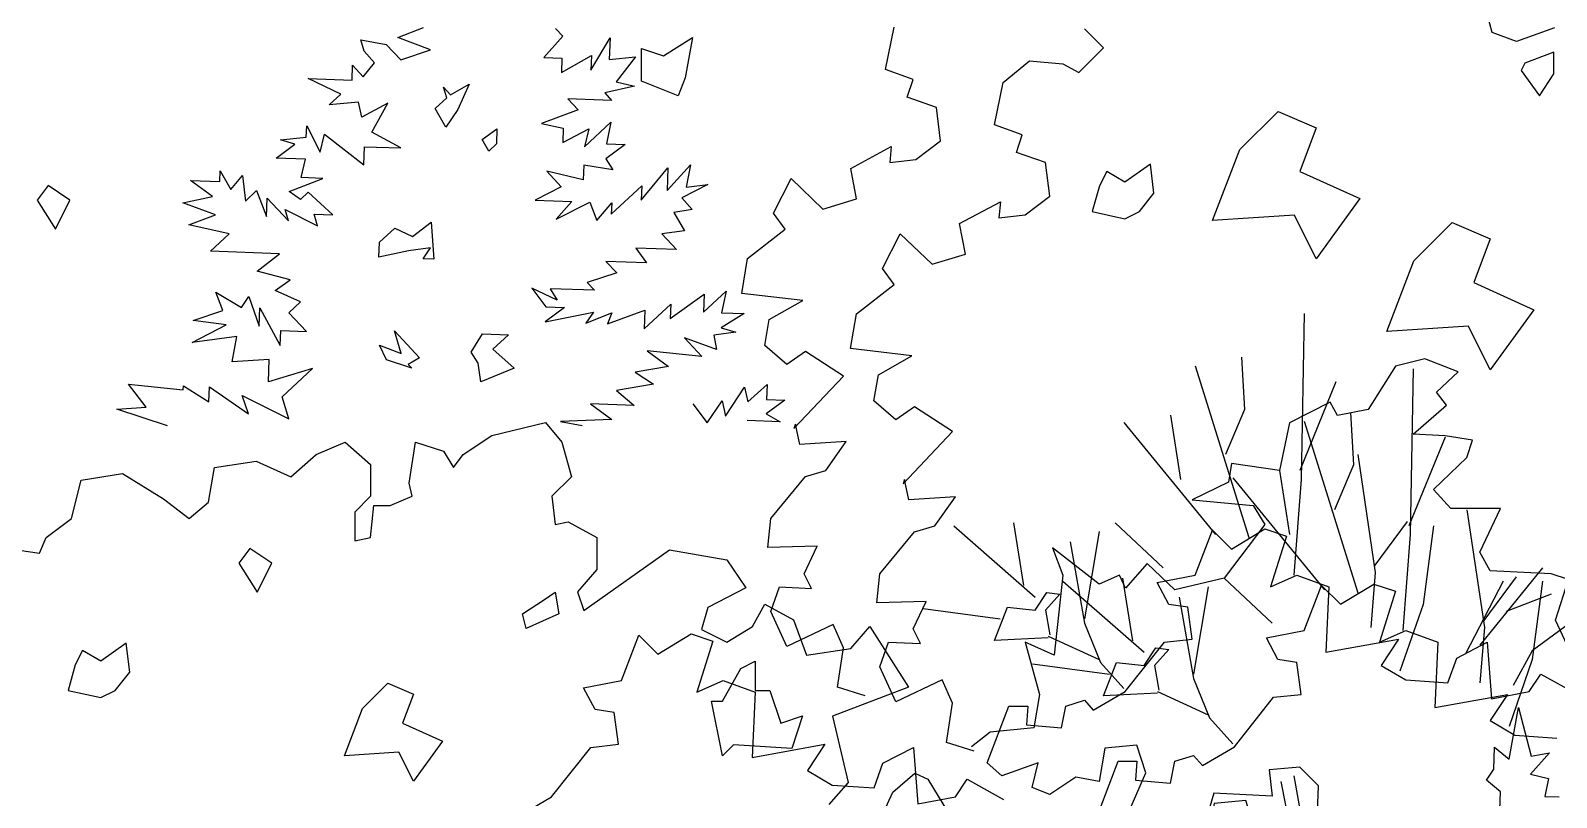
# Model space of a CAD drawing. Header units: inches. Extents: x -11 to 128, y 7 to 56.
# Drawn here: x 17.0814 to 17.5786, y 23.1139 to 23.3637 of the extents above; entities that cross this region are included whole.
import ezdxf

# ---------------------------------------------------------------- set-up
doc = ezdxf.new("R2010")
doc.units = ezdxf.units.IN
doc.header["$MEASUREMENT"] = 0
doc.layers.add('CAY', color=94, linetype='Continuous')
doc.layers.add('CAY-3', color=61, linetype='Continuous')
picture_1 = doc.add_image_def('image1.jpg', size_in_pixel=(1680, 1093))

# ---------------------------------------------------------------- blocks, each defined once
blk = doc.blocks.new('A$C76451831')
at = {"layer": 'CAY'}
for p, q in [((4614, 1577.4), (4632.8, 1584.5)), ((4728.4, 1583.8), (4733.7, 1578.2)), ((4587.2, 1575.6), (4605.7, 1572.3)), ((4589.7, 1567.4), (4587.2, 1575.6)), ((4637.7, 1568.4), (4614, 1577.4)), ((4733.7, 1578.2), (4720, 1562.8)), ((4754.1, 1553.5), (4768.1, 1577)), ((4768.1, 1577), (4767.5, 1561.2)), ((4597.1, 1559), (4589.7, 1567.4)), ((4605.7, 1572.3), (4616.2, 1561)), ((4616.2, 1561), (4637.7, 1568.4)), ((4720, 1562.8), (4733.1, 1562.4)), ((4732.8, 1552), (4754.5, 1564.3)), ((4733.1, 1562.4), (4732.8, 1552)), ((4754.5, 1564.3), (4754.1, 1553.5)), ((4767.5, 1561.2), (4786.6, 1563.2)), ((4786.6, 1563.2), (4772.4, 1545.1)), ((4580.8, 1546.4), (4581.1, 1557.2)), ((4581.1, 1557.2), (4589, 1548.8)), ((4589, 1548.8), (4597.1, 1559)), ((4572.7, 1536.2), (4549.1, 1547.5)), ((4549.1, 1547.5), (4580.8, 1546.4)), ((4785.9, 1541.9), (4764.4, 1537.2)), ((4772.4, 1545.1), (4785.9, 1541.9)), ((4564.3, 1528.4), (4572.7, 1536.2)), ((4585.6, 1530.3), (4564.3, 1528.4)), ((4588, 1519.4), (4585.6, 1530.3)), ((4606.9, 1529.6), (4588, 1519.4)), ((4595.3, 1508.7), (4606.9, 1529.6)), ((4769.2, 1531.6), (4737.5, 1532.7)), ((4737.5, 1532.7), (4745, 1524.8)), ((4764.4, 1537.2), (4769.2, 1531.6)), ((4745, 1524.8), (4718.3, 1514.8)), ((4547.6, 1504.9), (4547.9, 1513.1)), ((4547.9, 1513.1), (4557.6, 1494.1)), ((4557.6, 1494.1), (4560.8, 1507.2)), ((4560.8, 1507.2), (4589.5, 1484.9)), ((4616.2, 1497.1), (4595.3, 1508.7)), ((4718.3, 1514.8), (4734.1, 1511.6)), ((4734.1, 1511.6), (4733.7, 1501.1)), ((4733.7, 1501.1), (4752.6, 1510.9)), ((4749.5, 1497.9), (4768.7, 1515.8)), ((4752.6, 1510.9), (4749.5, 1497.9)), ((4768.7, 1515.8), (4765.4, 1500)), ((4525.8, 1489.8), (4539.3, 1499.8)), ((4528.9, 1502.9), (4547.6, 1504.9)), ((4539.3, 1499.8), (4528.9, 1502.9)), ((4589.5, 1484.9), (4589.9, 1498)), ((4589.9, 1498), (4616.2, 1497.1)), ((4779, 1499.6), (4765, 1489.2)), ((4765.4, 1500), (4779, 1499.6)), ((4547, 1489.1), (4525.8, 1489.8)), ((4543.8, 1475.6), (4547, 1489.1)), ((4749, 1484.7), (4748.6, 1473.9)), ((4770.2, 1481.3), (4749, 1484.7)), ((4765, 1489.2), (4770.2, 1481.3)), ((4809.5, 1466.3), (4826.5, 1484.8)), ((4826.5, 1484.8), (4823.2, 1468.6)), ((4463.6, 1473.4), (4484.8, 1472.7)), ((4479.5, 1462), (4463.6, 1473.4)), ((4484.8, 1472.7), (4485.1, 1480.4)), ((4485.1, 1480.4), (4492.8, 1466.9)), ((4492.8, 1466.9), (4501.3, 1477.1)), ((4501.3, 1477.1), (4503.4, 1458.4)), ((4535.3, 1465.5), (4559.7, 1475)), ((4559.7, 1475), (4543.8, 1475.6)), ((4722.1, 1480.2), (4732.6, 1469)), ((4748.6, 1473.9), (4722.1, 1480.2)), ((4790.7, 1459.3), (4810.1, 1482.6)), ((4810.1, 1482.6), (4809.5, 1466.3)), ((4458, 1457.3), (4479.5, 1462)), ((4503.4, 1458.4), (4511.4, 1466.3)), ((4511.4, 1466.3), (4518.8, 1447.4)), ((4543.3, 1459.7), (4535.3, 1465.5)), ((4548.9, 1465), (4543.3, 1459.7)), ((4566.9, 1448.5), (4548.9, 1465)), ((4732.6, 1469), (4713.7, 1459.2)), ((4769, 1449.1), (4791.1, 1469.7)), ((4791.1, 1469.7), (4790.7, 1459.3)), ((4839.1, 1470.7), (4820.2, 1461)), ((4823.2, 1468.6), (4839.1, 1470.7)), ((4481.7, 1448.7), (4458, 1457.3)), ((4518.8, 1447.4), (4519.3, 1460.6)), ((4519.3, 1460.6), (4534.6, 1444.2)), ((4534.6, 1444.2), (4532.2, 1452.4)), ((4532.2, 1452.4), (4555.8, 1440.7)), ((4713.7, 1459.2), (4740.4, 1458.3)), ((4740.4, 1458.3), (4729, 1445.5)), ((4729, 1445.5), (4753.5, 1457.8)), ((4753.5, 1457.8), (4758.5, 1444.5)), ((4758.5, 1444.5), (4769.3, 1457.3)), ((4769.3, 1457.3), (4769, 1449.1)), ((4827.6, 1452.5), (4814.4, 1450.3)), ((4820.2, 1461), (4827.6, 1452.5)), ((4462.4, 1441.3), (4481.7, 1448.7)), ((4491.7, 1434.8), (4462.4, 1441.3)), ((4555.8, 1440.7), (4553.3, 1449)), ((4553.3, 1449), (4566.9, 1448.5)), ((4814.4, 1450.3), (4822.1, 1436.9)), ((4478.1, 1422.1), (4491.7, 1434.8)), ((4822.1, 1436.9), (4805.7, 1434.7)), ((4805.7, 1434.7), (4816.2, 1423.5)), ((4528.3, 1420.4), (4478.1, 1422.1)), ((4512, 1407.8), (4528.3, 1420.4)), ((4786.8, 1424.5), (4794.5, 1413.8)), ((4816.2, 1423.5), (4786.8, 1424.5)), ((4535.8, 1401.5), (4512, 1407.8)), ((4794.5, 1413.8), (4765.1, 1414.8)), ((4765.1, 1414.8), (4773, 1406.4)), ((4525.1, 1393.7), (4535.8, 1401.5)), ((4711.4, 1395.4), (4721.4, 1381.9)), ((4729.7, 1386.6), (4711.4, 1395.4)), ((4773, 1406.4), (4751.5, 1399.4)), ((4751.5, 1399.4), (4756.7, 1393.8)), ((4487, 1379.2), (4482, 1392.5)), ((4482, 1392.5), (4500.7, 1381.4)), ((4500.7, 1381.4), (4505.9, 1389.4)), ((4505.9, 1389.4), (4513.4, 1367.9)), ((4543.4, 1385.4), (4525.1, 1393.7)), ((4535, 1377.5), (4543.4, 1385.4)), ((4724.6, 1394.9), (4729.7, 1386.6)), ((4756.7, 1393.8), (4724.6, 1394.9)), ((4811.7, 1373.3), (4836.3, 1391)), ((4835.9, 1377.9), (4852.3, 1393.2)), ((4836.3, 1391), (4835.9, 1377.9)), ((4852.3, 1393.2), (4849, 1377.4)), ((4465.5, 1371.8), (4487, 1379.2)), ((4513.4, 1367.9), (4513.8, 1381)), ((4513.8, 1381), (4528.7, 1353.7)), ((4547.7, 1363.9), (4535, 1377.5)), ((4735, 1381.4), (4721, 1371)), ((4721, 1371), (4756.1, 1378)), ((4721.4, 1381.9), (4735, 1381.4)), ((4756.1, 1378), (4750.4, 1370)), ((4750.4, 1370), (4769.3, 1377.5)), ((4766.3, 1369.4), (4793.3, 1379.4)), ((4769.3, 1377.5), (4766.3, 1369.4)), ((4792.9, 1365.8), (4812.1, 1383.7)), ((4793.3, 1379.4), (4792.9, 1365.8)), ((4812.1, 1383.7), (4811.7, 1373.3)), ((4865.3, 1376.9), (4848.6, 1366.6)), ((4849, 1377.4), (4865.3, 1376.9)), ((4464.9, 1355.9), (4489.4, 1368.7)), ((4489.4, 1368.7), (4465.5, 1371.8)), ((4528.7, 1353.7), (4529.1, 1364.6)), ((4529.1, 1364.6), (4547.7, 1363.9)), ((4859.4, 1363.5), (4843.5, 1361.3)), ((4848.6, 1366.6), (4859.4, 1363.5)), ((4497.2, 1360.3), (4464.9, 1355.9)), ((4493.9, 1341.8), (4497.2, 1360.3)), ((4822.1, 1359.3), (4834.8, 1345.7)), ((4845.4, 1350.8), (4822.1, 1359.3)), ((4843.5, 1361.3), (4845.4, 1350.8)), ((4520.7, 1343.6), (4493.9, 1341.8)), ((4520.1, 1327.3), (4520.7, 1343.6)), ((4834.8, 1345.7), (4795, 1349.9)), ((4795, 1349.9), (4810.5, 1338.4)), ((4552.2, 1337), (4520.1, 1327.3)), ((4530.1, 1316.5), (4552.2, 1337)), ((4810.5, 1338.4), (4786.3, 1334.3)), ((4786.3, 1334.3), (4799.6, 1325.7)), ((4431.5, 1309.1), (4418.5, 1325.8)), ((4418.5, 1325.8), (4458.3, 1321.7)), ((4458.3, 1321.7), (4458.4, 1324.4)), ((4458.4, 1324.4), (4477, 1312.9)), ((4477, 1312.9), (4477.4, 1323.8)), ((4477.4, 1323.8), (4505.7, 1304.2)), ((4799.6, 1325.7), (4772.7, 1321.2)), ((4772.7, 1321.2), (4785.5, 1310.3)), ((4851.8, 1302.5), (4865.7, 1323.4)), ((4865.7, 1323.4), (4868.1, 1312.9)), ((4868.1, 1312.9), (4882.1, 1325.5)), ((4882.1, 1325.5), (4881.7, 1314.6)), ((4410.2, 1307.5), (4431.5, 1309.1)), ((4446.9, 1295.4), (4410.2, 1307.5)), ((4501.2, 1317.5), (4535, 1300.5)), ((4505.7, 1304.2), (4501.2, 1317.5)), ((4535, 1300.5), (4530.1, 1316.5)), ((4753.8, 1311.4), (4769.3, 1300)), ((4785.5, 1310.3), (4753.8, 1311.4)), ((4828.1, 1311.5), (4838.5, 1297.6)), ((4838.5, 1297.6), (4849.5, 1313.5)), ((4849.5, 1313.5), (4851.8, 1302.5)), ((4894.8, 1314.2), (4881.4, 1304.2)), ((4881.7, 1314.6), (4894.8, 1314.2)), ((4682.3, 1288.4), (4721.2, 1297.8)), ((4721.2, 1297.8), (4733, 1283.7)), ((4769.3, 1300), (4732.1, 1298.6)), ((4732.1, 1298.6), (4747.8, 1295.7)), ((4891.6, 1298.4), (4867.6, 1299.3)), ((4881.4, 1304.2), (4891.6, 1298.4)), ((4661.5, 1274.6), (4682.3, 1288.4)), ((4536.5, 1258.5), (4554.9, 1274.6)), ((4554.9, 1274.6), (4575.8, 1283.7)), ((4575.8, 1283.7), (4594.3, 1267.5)), ((4622.2, 1253.8), (4626.9, 1283.7)), ((4626.9, 1283.7), (4647.3, 1277)), ((4647.3, 1277), (4654.4, 1265.2)), ((4654.4, 1265.2), (4661.5, 1274.6)), ((4733, 1283.7), (4740.1, 1258.5)), ((4476.7, 1240), (4481, 1265.2)), ((4481, 1265.2), (4511.3, 1269.9)), ((4511.3, 1269.9), (4536.5, 1258.5)), ((4594.3, 1267.5), (4594.3, 1244.3)), ((4377.3, 1228.2), (4384.3, 1256.1)), ((4384.3, 1256.1), (4414.2, 1260.8)), ((4414.2, 1260.8), (4444.1, 1242.4)), ((4624.5, 1244.3), (4622.2, 1253.8)), ((4740.1, 1258.5), (4725.9, 1244.3)), ((4444.1, 1242.4), (4462.6, 1228.2)), ((4594.3, 1244.3), (4582.9, 1232.9)), ((4608.4, 1237.6), (4624.5, 1244.3)), ((4725.9, 1244.3), (4728.3, 1223.9)), ((4462.6, 1228.2), (4476.7, 1240)), ((4582.9, 1232.9), (4582.9, 1212.1)), ((4594.3, 1214.4), (4596.6, 1237.6)), ((4596.6, 1237.6), (4608.4, 1237.6)), ((4358.8, 1214.4), (4377.3, 1228.2)), ((4728.3, 1223.9), (4737.7, 1225.8)), ((4737.7, 1225.8), (4758.6, 1214.4)), ((5192.6, 1187), (5205.3, 1219.7)), ((5205.3, 1219.7), (5219, 1206)), ((5219, 1206), (5243.2, 1220.8)), ((5243.2, 1220.8), (5259.1, 1215.5)), ((4324.2, 1207.4), (4354.1, 1203)), ((4354.1, 1203), (4358.8, 1214.4)), ((4582.9, 1212.1), (4594.3, 1214.4)), ((4758.6, 1214.4), (4758.6, 1191.2)), ((5259.1, 1215.5), (5247.5, 1178.6)), ((4749.1, 1161.4), (4811.2, 1205.4)), ((4811.2, 1205.4), (4852.9, 1198.3)), ((4852.9, 1198.3), (4866.7, 1177.9)), ((4758.6, 1191.2), (4744.4, 1175.1)), ((5165.2, 1181.8), (5192.6, 1187)), ((5247.5, 1178.6), (5266.4, 1187)), ((5266.4, 1187), (5289.7, 1178.6)), ((4744.4, 1175.1), (4749.1, 1161.4)), ((4866.7, 1177.9), (4839.1, 1163.7)), ((5173.6, 1165.9), (5165.2, 1181.8)), ((5289.7, 1178.6), (5287.5, 1131.1)), ((4839.1, 1163.7), (4834.4, 1147.6)), ((4871.4, 1149.9), (4880.4, 1166.1)), ((4880.4, 1166.1), (4901.2, 1154.7)), ((5187.3, 1163.8), (5173.6, 1165.9)), ((5190.5, 1140.6), (5187.3, 1163.8)), ((4901.2, 1154.7), (4910.7, 1129.1)), ((4834.4, 1147.6), (4852.9, 1138.5)), ((4852.9, 1138.5), (4871.4, 1149.9)), ((4942.9, 1133.8), (4956.7, 1149.9)), ((4956.7, 1149.9), (4984.6, 1105.9)), ((4910.7, 1129.1), (4942.9, 1133.8)), ((5142, 1102.7), (5170.5, 1138.5)), ((5170.5, 1138.5), (5190.5, 1140.6)), ((5287.5, 1131.1), (5340.3, 1140.6)), ((5340.3, 1140.6), (5327.6, 1121.6)), ((5382.5, 1126.9), (5404.6, 1138.5)), ((5404.6, 1138.5), (5407.8, 1097.4)), ((5327.6, 1121.6), (5345.5, 1111.1)), ((5376.1, 1109), (5382.5, 1126.9)), ((5345.5, 1111.1), (5376.1, 1109)), ((5435.2, 1102.7), (5443.6, 1115.3)), ((5443.6, 1115.3), (5470, 1100.6)), ((4984.6, 1105.9), (4929.6, 1084.7)), ((5118.8, 1089), (5142, 1102.7)), ((5407.8, 1097.4), (5435.2, 1102.7)), ((5057.6, 1092.1), (5071.3, 1092.1)), ((5071.3, 1092.1), (5070.3, 1078.4)), ((5095.6, 1076.3), (5098.8, 1092.1)), ((5098.8, 1092.1), (5112.5, 1096.3)), ((5112.5, 1096.3), (5118.8, 1089)), ((5420.6, 1053.6), (5427.3, 1091)), ((5427.3, 1091), (5436.5, 1055.8)), ((4929.6, 1084.7), (4941, 1036.7)), ((5070.3, 1078.4), (5095.6, 1076.3)), ((5409.5, 1046.3), (5410, 1062.2)), ((5410, 1062.2), (5420.6, 1053.6)), ((5449.8, 1058.1), (5436.1, 1042.7)), ((5436.5, 1055.8), (5449.8, 1058.1)), ((4973.2, 1029.6), (4989.3, 1043.4)), ((4989.3, 1043.4), (4998.7, 1039.1)), ((5268.6, 1047.8), (5246.4, 1045.7)), ((5246.4, 1045.7), (5248.5, 1026.7)), ((5282.3, 1034.1), (5268.6, 1047.8)), ((5404.2, 1038.3), (5409.5, 1046.3)), ((5436.1, 1042.7), (5449.1, 1039.5)), ((4941, 1036.7), (4926.8, 1020.6)), ((4998.7, 1039.1), (5017.2, 1008.8)), ((5281.2, 1008.8), (5282.3, 1034.1)), ((5414.3, 1029.8), (5404.2, 1038.3)), ((5449.1, 1039.5), (5446.4, 1026.4)), ((4961.8, 1004.1), (4973.2, 1029.6)), ((5206.3, 1028.8), (5197.9, 1000.4)), ((5248.5, 1026.7), (5206.3, 1028.8)), ((5413.9, 1016.7), (5414.3, 1029.8)), ((5446.4, 1026.4), (5456.8, 1026.1))]:
    blk.add_line(p, q, dxfattribs=at)
for points in [[(4953.2, 1099.5), (4933.2, 1105.8), (4937.4, 1134.3), (4930, 1151.2), (4896.3, 1135.4), (4884.7, 1160.7), (4891, 1178.6), (4914.2, 1177.5), (4908.9, 1188.1), (4918.4, 1208.1), (4882.5, 1207.1), (4884.7, 1228.2), (4910, 1258.8), (4924.7, 1263), (4939.5, 1284.1), (4905.7, 1282), (4902.6, 1296.7), (4901.5, 1293.6), (4937.4, 1331.5), (4910, 1349.5), (4896.3, 1340), (4880.4, 1353.7), (4883.6, 1372.7), (4907.9, 1386.4), (4863.6, 1391.6), (4867.8, 1417), (4895.2, 1438.1), (4886.8, 1449.7), (4899.4, 1475), (4922.6, 1452.8), (4946.9, 1460.2), (4942.7, 1482.3), (4972.2, 1498.2), (4971.1, 1486.6), (4990.1, 1488.7), (5008, 1502.4), (5004.9, 1526.6), (4983.8, 1534), (4988, 1546.7), (4968, 1554.1), (4974.3, 1584.7)], [(4680, 1494.9), (4675.3, 1503.2), (4686, 1511), (4685.6, 1500.1), (4680, 1494.9)], [(530, 749.3), (509.9, 755.6), (514.2, 784.1), (506.8, 800.9), (473, 785.1), (461.4, 810.4), (467.7, 828.4), (490.9, 827.3), (485.7, 837.9), (495.2, 857.9), (459.3, 856.8), (461.4, 877.9), (486.7, 908.5), (501.5, 912.7), (516.3, 933.8), (482.5, 931.7), (479.3, 946.5), (478.3, 943.3), (514.2, 981.3), (486.7, 999.2), (473, 989.7), (457.2, 1003.4), (460.4, 1022.4), (484.6, 1036.1), (440.3, 1041.4), (444.5, 1066.7), (472, 1087.8), (463.5, 1099.4), (476.2, 1124.7), (499.4, 1102.6), (523.6, 1110), (519.4, 1132.1), (549, 1147.9), (547.9, 1136.3), (566.9, 1138.4), (584.8, 1152.1), (581.7, 1176.4), (560.6, 1183.8), (564.8, 1196.4), (544.7, 1203.8), (551.1, 1234.4), (570.1, 1250.2), (594.3, 1248.1), (605.9, 1241.8), (623.8, 1259.7), (610.1, 1273.4)], [(5271.7, 1376.9), (5269.6, 1256.6), (5264.3, 1187)], [(5226.4, 1345.2), (5228.5, 1307.3), (5214.8, 1274.6)], [(5192.6, 1338.9), (5231.6, 1214.5)], [(5294.9, 1327.3), (5268.6, 1263)], [(5140.9, 1297.8), (5207.4, 1216.6)], [(5174.7, 1303.1), (5182.1, 1256.6)], [(5310.7, 1274.6), (5323.4, 1189.1), (5320.2, 1149.1)], [(5017.5, 1222.9), (5076.6, 1171.2)], [(5060.8, 1225), (5068.2, 1179.7)], [(5123, 1218.7), (5112.5, 1155.4)], [(5134.6, 1225), (5169.4, 1192.3)], [(5346.6, 1226.1), (5322.3, 1193.4)], [(5365.6, 1222.9), (5358.2, 1165.9), (5341.3, 1117.4)], [(5101.9, 1211.3), (5112.5, 1152.2), (5124.1, 1123.8), (5140.9, 1104.8)], [(5444.7, 1192.3), (5399.3, 1136.4)], [(5086.1, 1141.7), (5047.1, 1139.6), (5056.6, 1163.8), (5076.6, 1161.7), (5085, 1174.4), (5094.5, 1173.3), (5084, 1161.7), (5087.2, 1143.8)], [(5416.2, 1182.8), (5388.8, 1130.1)], [(5497.4, 1179.7), (5464.7, 1152.2), (5437.3, 1132.2), (5423.6, 1106.9)], [(5451, 1173.3), (5418.3, 1160.7)], [(4995.4, 1162.8), (5051.3, 1155.4)], [(5086.1, 1142.7), (5123, 1125.9)], [(5144.1, 974), (5144.1, 975), (5124.1, 1009.8), (5146.2, 1019.3), (5156.8, 1043.6), (5150.4, 1063.6), (5127.2, 1061.5), (5123, 1037.3), (5106.1, 1040.4), (5087.2, 1027.8), (5074.5, 1033.1), (5078.7, 1051), (5052.3, 1041.5), (5041.8, 1051), (5057.6, 1092.1)], [(5264.3, 1041.5), (5284.4, 928.6), (5300.2, 1008.8)], [(960.3, 826.2), (951.8, 844.2), (961.3, 873.7), (948.7, 877.9), (904.4, 880), (897, 893.7), (911.8, 925.4), (875.9, 925.4), (863.3, 939.1), (887.5, 962.3), (891.7, 975), (871.7, 978.1), (848.5, 979.2), (872.7, 1000.3), (865.4, 1009.8), (881.2, 1024.5), (856.9, 1034), (835.8, 1028.7), (815.8, 997.1), (793.6, 992.9), (788.4, 1002.4), (758.8, 987.6), (751.5, 952.8), (716.7, 958.1), (714.5, 944.4), (688.2, 931.7), (732.5, 927.5), (740.9, 913.8), (711.4, 874.8), (675.5, 866.3), (655.5, 885.3), (639.7, 867.4), (635.4, 876.9), (620.7, 870.5), (586.9, 896.9), (594.3, 876.9), (588, 818.9), (566.9, 828.4), (577.4, 790.4), (573.2, 766.1), (541.6, 763), (527.9, 752.4)], [(5254.8, 1037.3), (5265.4, 984.5), (5273.8, 908.6)], [(848.5, 1026.6), (846.4, 906.4), (841.1, 836.8)], [(769.4, 988.7), (808.4, 864.2)], [(803.1, 995), (805.2, 957), (791.5, 924.3)], [(871.7, 977.1), (845.3, 912.7)], [(751.5, 952.8), (758.8, 906.4)], [(717.7, 947.5), (784.2, 866.3)], [(887.5, 924.3), (900.2, 838.9), (897, 798.8)], [(923.4, 875.8), (899.1, 843.1)], [(594.3, 872.7), (653.4, 821)], [(634.4, 741.9), (648.1, 741.9), (647, 728.2), (672.4, 726.1), (675.5, 741.9), (689.2, 746.1), (695.6, 738.7), (718.8, 752.4), (747.2, 788.3), (767.3, 790.4), (764.1, 813.6), (750.4, 815.7), (742, 831.5), (769.4, 836.8), (782, 869.5), (795.8, 855.8), (820, 870.5), (835.8, 865.3), (824.2, 828.4), (843.2, 836.8), (866.4, 828.4), (864.3, 780.9), (917, 790.4), (904.4, 771.4), (922.3, 760.9), (952.9, 758.7)], [(637.6, 874.8), (644.9, 829.4)], [(699.8, 868.4), (689.2, 805.2)], [(711.4, 874.8), (746.2, 842.1)], [(942.4, 872.7), (935, 815.7), (918.1, 767.2)], [(678.7, 861.1), (689.2, 802), (700.8, 773.5), (717.7, 754.5)], [(662.9, 791.4), (623.8, 789.3), (633.3, 813.6), (653.4, 811.5), (661.8, 824.1), (671.3, 823.1), (660.8, 811.5), (663.9, 793.6)], [(572.2, 812.5), (628.1, 805.2)], [(662.9, 792.5), (699.8, 775.6)], [(720.9, 623.7), (720.9, 624.8), (700.8, 659.6), (723, 669.1), (733.5, 693.4), (727.2, 713.4), (704, 711.3), (699.8, 687), (682.9, 690.2), (663.9, 677.5), (651.3, 682.8), (655.5, 700.7), (629.1, 691.2), (618.6, 700.7), (634.4, 741.9)]]:
    blk.add_lwpolyline(points, dxfattribs=at)
for points in [[(4791, 1545.5), (4791, 1569.3), (4806.8, 1564), (4827.9, 1577.2), (4822.7, 1548.1), (4817.4, 1534.9)], [(5431.9, 1558.7), (5429.3, 1553.4), (5442.5, 1535), (5453, 1550.8), (5453, 1566.7)], [(4641.2, 1525.7), (4649.6, 1533.5), (4647.2, 1541.3), (4652.4, 1535.7), (4665.8, 1543.4), (4657.5, 1525.1), (4648.9, 1512.3)], [(5162.8, 1464.3), (5160.2, 1485.4), (5141.7, 1472.2), (5128.5, 1480.1), (5123.3, 1469.6), (5118, 1451.1), (5141.7, 1445.8), (5152.3, 1451.1)], [(4376, 1459.3), (4360.2, 1469.9), (4352.3, 1459.3), (4365.5, 1438.2)], [(4640.1, 1416.5), (4632.4, 1416.7), (4637.7, 1424.7), (4621.8, 1422.5), (4600.3, 1417.9), (4600.7, 1428.7), (4611.9, 1438.8), (4624.8, 1432.9), (4638.3, 1443.3)], [(5351.5, 1415.3), (5379.2, 1443), (5406.9, 1431.1), (5395, 1399.4), (5438.6, 1379.6), (5406.9, 1336.1), (5391, 1367.8), (5331.7, 1363.8)], [(4624.2, 1337.2), (4605.8, 1343.3), (4600.8, 1353.9), (4616.4, 1347.9), (4611.6, 1364.4), (4629.9, 1344.7), (4621.6, 1340)], [(4672.4, 1341), (4667.2, 1348.9), (4675.4, 1362.2), (4694.4, 1361.5), (4683.1, 1351), (4698.5, 1337.4), (4674.2, 1327.3)], [(722.8, 1185.8), (750.5, 1213.5), (778.2, 1201.7), (766.3, 1170), (809.9, 1150.2), (778.2, 1106.6), (762.4, 1138.3), (703, 1134.3)], [(4522.5, 1195.9), (4506.6, 1206.4), (4498.7, 1195.9), (4511.9, 1174.8)], [(4720.4, 1169.5), (4728.3, 1174.8), (4731, 1158.9), (4707.2, 1148.4), (4704.6, 1158.9)], [(4419.5, 1116.7), (4416.9, 1137.8), (4398.4, 1124.6), (4385.2, 1132.5), (4380, 1122), (4374.7, 1103.5), (4398.4, 1098.2), (4409, 1103.5)], [(4862.9, 1119.3), (4873.5, 1124.6), (4873.5, 1103.5), (4884.1, 1103.5), (4892, 1079.7), (4907.8, 1085), (4899.9, 1061.2), (4857.7, 1063.9), (4849.7, 1055.9), (4841.8, 1095.6), (4849.7, 1095.6)], [(4588.5, 1090.3), (4606.9, 1108.8), (4625.4, 1100.8), (4617.5, 1079.7), (4646.5, 1066.5), (4625.4, 1037.5), (4614.9, 1058.6), (4575.3, 1055.9)]]:
    blk.add_lwpolyline(points, close=True, dxfattribs=at)
at = {"layer": 'CAY-3'}
for p, q in [((2380.7, 30.2), (2370.7, 68.5)), ((2426.1, 33.7), (2398.4, 23.7)), ((2398.4, 23.7), (2380.7, 30.2))]:
    blk.add_line(p, q, dxfattribs=at)
blk.add_lwpolyline([(200.1, 702.5), (223.3, 716.2), (251.7, 752), (271.8, 754.2), (268.6, 777.4), (254.9, 779.5), (246.5, 795.3), (273.9, 800.6), (286.5, 833.3), (300.3, 819.5), (324.5, 834.3), (340.3, 829), (328.7, 792.1), (347.7, 800.6), (370.9, 792.1), (368.8, 744.7), (421.5, 754.2), (408.9, 735.2), (426.8, 724.6), (457.4, 722.5), (463.7, 740.4), (485.9, 752), (489, 710.9), (516.5, 716.2), (524.9, 728.8), (551.3, 714.1)], dxfattribs=at)

msp = doc.modelspace()

# ---------------------------------------------------------------- block references
at = {"layer": 'CAY', "xscale": 0.0004489089019145984, "yscale": 0.0004489089019145984, "zscale": 0.0004489089019145984}
for p in [(16.48885, 23.34953), (17.15095, 22.79263), (15.12979, 22.65341)]:
    msp.add_blockref('A$C76451831', p, dxfattribs=at)

# ---------------------------------------------------------------- pictures from other files: only their frames are drawn
image = msp.add_image(picture_1, insert=(12.49661, 7.37723), size_in_units=(74.4025, 48.40591))
image.dxf.flags = 6

doc.saveas('drawing.dxf')
